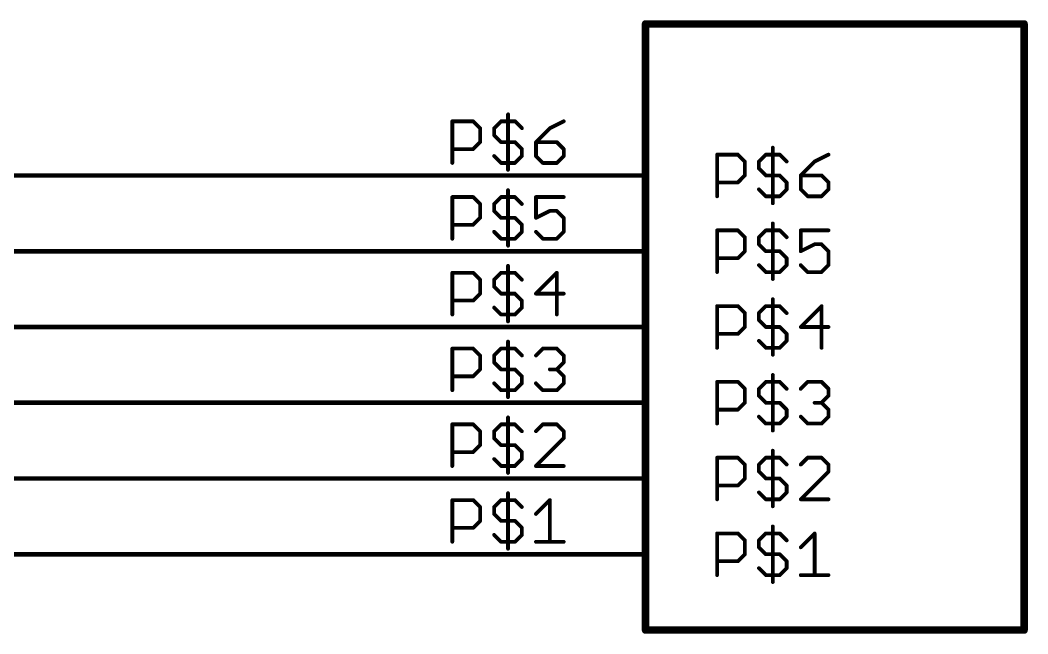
# Model space of a CAD drawing. Extents: x -31 to 132, y -11 to 79.
# Drawn here: x 98.4 to 132.21, y 12.57 to 33.15 of the extents above; entities that cross this region are included whole.
import ezdxf

# ---------------------------------------------------------------- set-up
doc = ezdxf.new("R2010")
doc.units = 0
for name, color, linetype in [('91', 82, 'CONTINUOUS'), ('94', 22, 'CONTINUOUS'), ('95', 253, 'CONTINUOUS')]:
    doc.layers.add(name, color=color, linetype=linetype)

msp = doc.modelspace()

# ---------------------------------------------------------------- linework, layer by layer
at = {"layer": '91', "const_width": 0.1524}
for points in [[(91.44, 27.94), (114.3, 27.94)], [(114.3, 25.4), (91.44, 25.4)], [(114.3, 22.86), (91.44, 22.86)], [(114.3, 20.32), (86.36, 20.32)], [(91.44, 17.78), (114.3, 17.78)], [(91.44, 15.24), (114.3, 15.24)]]:
    msp.add_lwpolyline(points, dxfattribs=at)
at = {"layer": '91', "const_width": 0.0762}
for points in [[(114.3, 27.9019, 1), (114.3, 27.9781)], [(114.3, 25.3619, 1), (114.3, 25.4381)], [(114.3, 22.8219, 1), (114.3, 22.8981)], [(114.3, 20.2819, 1), (114.3, 20.3581)], [(114.3, 17.7419, 1), (114.3, 17.8181)], [(114.3, 15.2019, 1), (114.3, 15.2781)]]:
    msp.add_lwpolyline(points, format="xyb", dxfattribs=at)
at = {"layer": '94'}
for points, const_width in [([(119.38, 12.7), (119.38, 33.02)], 0.254), ([(119.38, 33.02), (132.08, 33.02)], 0.254), ([(132.08, 33.02), (132.08, 12.7)], 0.254), ([(114.3, 27.94), (119.38, 27.94)], 0.1524), ([(114.3, 25.4), (119.38, 25.4)], 0.1524), ([(114.3, 22.86), (119.38, 22.86)], 0.1524), ([(114.3, 20.32), (119.38, 20.32)], 0.1524), ([(114.3, 17.78), (119.38, 17.78)], 0.1524), ([(114.3, 15.24), (119.38, 15.24)], 0.1524), ([(132.08, 12.7), (119.38, 12.7)], 0.254)]:
    msp.add_lwpolyline(points, dxfattribs=dict(at, const_width=const_width))
for points, const_width in [([(119.4435, 33.02, 1), (119.3165, 33.02)], 0.127), ([(119.38, 33.0835, 1), (119.38, 32.9565)], 0.127), ([(132.1435, 33.02, 1), (132.0165, 33.02)], 0.127), ([(132.08, 32.9565, 1), (132.08, 33.0835)], 0.127), ([(114.3, 27.9781, 1), (114.3, 27.9019)], 0.0762), ([(119.38, 27.9019, 1), (119.38, 27.9781)], 0.0762), ([(114.3, 25.4381, 1), (114.3, 25.3619)], 0.0762), ([(119.38, 25.3619, 1), (119.38, 25.4381)], 0.0762), ([(114.3, 22.8981, 1), (114.3, 22.8219)], 0.0762), ([(119.38, 22.8219, 1), (119.38, 22.8981)], 0.0762), ([(114.3, 20.3581, 1), (114.3, 20.2819)], 0.0762), ([(119.38, 20.2819, 1), (119.38, 20.3581)], 0.0762), ([(114.3, 17.8181, 1), (114.3, 17.7419)], 0.0762), ([(119.38, 17.7419, 1), (119.38, 17.8181)], 0.0762), ([(114.3, 15.2781, 1), (114.3, 15.2019)], 0.0762), ([(119.38, 15.2019, 1), (119.38, 15.2781)], 0.0762), ([(119.38, 12.7635, 1), (119.38, 12.6365)], 0.127), ([(119.3165, 12.7, 1), (119.4435, 12.7)], 0.127), ([(132.0165, 12.7, 1), (132.1435, 12.7)], 0.127), ([(132.08, 12.6365, 1), (132.08, 12.7635)], 0.127)]:
    msp.add_lwpolyline(points, format="xyb", dxfattribs=dict(at, const_width=const_width))
at = {"layer": '95', "const_width": 0.0635}
for points in [[(112.9286, 29.7573, 1), (112.8651, 29.7573)], [(112.8969, 29.789, 1), (112.8969, 29.7255)], [(113.6184, 29.7797, 1), (113.5735, 29.7348)], [(113.596, 29.7255, 1), (113.596, 29.789)], [(114.5332, 29.789, 1), (114.5332, 29.7255)], [(114.5556, 29.7348, 1), (114.5107, 29.7797)], [(114.798, 29.9903, 1), (114.7345, 29.9903)], [(115.0217, 29.7797, 1), (114.9768, 29.7348)], [(114.9992, 29.7255, 1), (114.9992, 29.789)], [(116.6497, 29.7289, 1), (116.6213, 29.7857)], [(113.8607, 29.5243, 1), (113.7972, 29.5243)], [(113.8065, 29.5018, 1), (113.8514, 29.5467)], [(114.3319, 29.5243, 1), (114.2684, 29.5243)], [(114.2777, 29.5467, 1), (114.3226, 29.5018)], [(115.2098, 29.5018, 1), (115.2547, 29.5467)], [(116.1553, 29.5527, 1), (116.1837, 29.4959)], [(116.1919, 29.5018, 1), (116.147, 29.5467)], [(113.7972, 29.0582, 1), (113.8607, 29.0582)], [(113.8514, 29.0357, 1), (113.8065, 29.0806)], [(114.2684, 29.2912, 1), (114.3319, 29.2912)], [(114.3226, 29.3137, 1), (114.2777, 29.2688)], [(114.5332, 29.0899, 1), (114.5332, 29.0264)], [(114.5107, 29.0357, 1), (114.5556, 29.0806)], [(115.0217, 29.0806, 1), (114.9768, 29.0357)], [(114.9992, 29.0264, 1), (114.9992, 29.0899)], [(115.7352, 29.0582, 1), (115.6717, 29.0582)], [(115.7034, 29.0899, 1), (115.7034, 29.0264)], [(115.681, 29.0806, 1), (115.7259, 29.0357)], [(116.425, 29.0806, 1), (116.3801, 29.0357)], [(116.4025, 29.0264, 1), (116.4025, 29.0899)], [(112.8969, 28.8569, 1), (112.8969, 28.7934)], [(113.5735, 28.8476, 1), (113.6184, 28.8027)], [(113.596, 28.7934, 1), (113.596, 28.8569)], [(115.264, 28.8252, 1), (115.2005, 28.8252)], [(115.2098, 28.8027, 1), (115.2547, 28.8476)], [(116.6673, 28.8252, 1), (116.6038, 28.8252)], [(116.6131, 28.8027, 1), (116.658, 28.8476)], [(123.6814, 28.8727, 1), (123.6179, 28.8727)], [(114.3226, 28.6146, 1), (114.2777, 28.5697)], [(114.5332, 28.3909, 1), (114.5332, 28.3274)], [(114.5107, 28.3366, 1), (114.5556, 28.3816)], [(114.9768, 28.3816, 1), (115.0217, 28.3366)], [(114.9992, 28.3274, 1), (114.9992, 28.3909)], [(115.2005, 28.5921, 1), (115.264, 28.5921)], [(115.2547, 28.5697, 1), (115.2098, 28.6146)], [(115.6717, 28.5921, 1), (115.7352, 28.5921)], [(115.7259, 28.6146, 1), (115.681, 28.5697)], [(115.9365, 28.3909, 1), (115.9365, 28.3274)], [(115.914, 28.3366, 1), (115.9589, 28.3816)], [(116.3801, 28.3816, 1), (116.425, 28.3366)], [(116.4025, 28.3274, 1), (116.4025, 28.3909)], [(116.6038, 28.5921, 1), (116.6673, 28.5921)], [(116.658, 28.5697, 1), (116.6131, 28.6146)], [(121.8121, 28.6397, 1), (121.7486, 28.6397)], [(121.7803, 28.6714, 1), (121.7803, 28.6079)], [(122.5018, 28.6621, 1), (122.4569, 28.6172)], [(122.4794, 28.6079, 1), (122.4794, 28.6714)], [(122.7442, 28.4067, 1), (122.6807, 28.4067)], [(122.69, 28.3842, 1), (122.7349, 28.4291)], [(123.2153, 28.4067, 1), (123.1518, 28.4067)], [(123.1611, 28.4291, 1), (123.206, 28.3842)], [(123.4166, 28.6714, 1), (123.4166, 28.6079)], [(123.4391, 28.6172, 1), (123.3942, 28.6621)], [(123.9051, 28.6621, 1), (123.8602, 28.6172)], [(123.8827, 28.6079, 1), (123.8827, 28.6714)], [(124.0933, 28.3842, 1), (124.1382, 28.4291)], [(125.0387, 28.4351, 1), (125.0671, 28.3783)], [(125.0754, 28.3842, 1), (125.0305, 28.4291)], [(125.5332, 28.6113, 1), (125.5048, 28.6681)], [(112.8651, 28.3591, 1), (112.9286, 28.3591)], [(114.7345, 28.1261, 1), (114.798, 28.1261)], [(123.1518, 28.1736, 1), (123.2153, 28.1736)], [(123.206, 28.1961, 1), (123.1611, 28.1512)], [(121.7803, 27.7393, 1), (121.7803, 27.6758)], [(122.4569, 27.73, 1), (122.5018, 27.6851)], [(122.4794, 27.6758, 1), (122.4794, 27.7393)], [(122.6807, 27.9406, 1), (122.7442, 27.9406)], [(122.7349, 27.9181, 1), (122.69, 27.963)], [(123.4166, 27.9723, 1), (123.4166, 27.9088)], [(123.3942, 27.9181, 1), (123.4391, 27.963)], [(123.9051, 27.963, 1), (123.8602, 27.9181)], [(123.8827, 27.9088, 1), (123.8827, 27.9723)], [(124.1475, 27.7076, 1), (124.084, 27.7076)], [(124.0933, 27.6851, 1), (124.1382, 27.73)], [(124.6186, 27.9406, 1), (124.5551, 27.9406)], [(124.5869, 27.9723, 1), (124.5869, 27.9088)], [(124.5644, 27.963, 1), (124.6093, 27.9181)], [(125.3084, 27.963, 1), (125.2635, 27.9181)], [(125.286, 27.9088, 1), (125.286, 27.9723)], [(125.5507, 27.7076, 1), (125.4872, 27.7076)], [(125.4965, 27.6851, 1), (125.5414, 27.73)], [(114.798, 27.4503, 1), (114.7345, 27.4503)], [(123.206, 27.497, 1), (123.1611, 27.4521)], [(124.084, 27.4745, 1), (124.1475, 27.4745)], [(124.1382, 27.4521, 1), (124.0933, 27.497)], [(124.5551, 27.4745, 1), (124.6186, 27.4745)], [(124.6093, 27.497, 1), (124.5644, 27.4521)], [(125.4872, 27.4745, 1), (125.5507, 27.4745)], [(125.5414, 27.4521, 1), (125.4965, 27.497)], [(112.9286, 27.2173, 1), (112.8651, 27.2173)], [(112.8969, 27.249, 1), (112.8969, 27.1855)], [(113.6184, 27.2397, 1), (113.5735, 27.1948)], [(113.596, 27.1855, 1), (113.596, 27.249)], [(113.8607, 26.9843, 1), (113.7972, 26.9843)], [(114.3319, 26.9843, 1), (114.2684, 26.9843)], [(114.5332, 27.249, 1), (114.5332, 27.1855)], [(114.5556, 27.1948, 1), (114.5107, 27.2397)], [(115.0217, 27.2397, 1), (114.9768, 27.1948)], [(114.9992, 27.1855, 1), (114.9992, 27.249)], [(115.7352, 27.2173, 1), (115.6717, 27.2173)], [(115.7034, 27.249, 1), (115.7034, 27.1855)], [(116.6355, 27.1855, 1), (116.6355, 27.249)], [(121.7486, 27.2415, 1), (121.8121, 27.2415)], [(123.4166, 27.2733, 1), (123.4166, 27.2098)], [(123.3942, 27.219, 1), (123.4391, 27.264)], [(123.8602, 27.264, 1), (123.9051, 27.219)], [(123.8827, 27.2098, 1), (123.8827, 27.2733)], [(124.8199, 27.2733, 1), (124.8199, 27.2098)], [(124.7974, 27.219, 1), (124.8423, 27.264)], [(125.2635, 27.264, 1), (125.3084, 27.219)], [(125.286, 27.2098, 1), (125.286, 27.2733)], [(113.8065, 26.9618, 1), (113.8514, 27.0067)], [(114.2684, 26.7512, 1), (114.3319, 26.7512)], [(114.2777, 27.0067, 1), (114.3226, 26.9618)], [(114.3226, 26.7737, 1), (114.2777, 26.7288)], [(115.2098, 26.9618, 1), (115.2547, 27.0067)], [(116.1695, 26.783, 1), (116.1695, 26.7195)], [(116.1837, 26.7228, 1), (116.1553, 26.7796)], [(116.425, 26.7737, 1), (116.3801, 26.7288)], [(116.4025, 26.7195, 1), (116.4025, 26.783)], [(123.6179, 27.0085, 1), (123.6814, 27.0085)], [(113.7972, 26.5182, 1), (113.8607, 26.5182)], [(113.8514, 26.4957, 1), (113.8065, 26.5406)], [(114.5332, 26.5499, 1), (114.5332, 26.4864)], [(114.5107, 26.4957, 1), (114.5556, 26.5406)], [(115.0217, 26.5406, 1), (114.9768, 26.4957)], [(114.9992, 26.4864, 1), (114.9992, 26.5499)], [(115.6892, 26.5466, 1), (115.7176, 26.4898)], [(115.6717, 26.5182, 1), (115.7352, 26.5182)], [(116.6673, 26.5182, 1), (116.6038, 26.5182)], [(116.6131, 26.4957, 1), (116.658, 26.5406)], [(123.6814, 26.3327, 1), (123.6179, 26.3327)], [(112.8969, 26.3169, 1), (112.8969, 26.2534)], [(113.5735, 26.3076, 1), (113.6184, 26.2627)], [(113.596, 26.2534, 1), (113.596, 26.3169)], [(114.3226, 26.0746, 1), (114.2777, 26.0297)], [(115.264, 26.2852, 1), (115.2005, 26.2852)], [(115.2005, 26.0521, 1), (115.264, 26.0521)], [(115.2098, 26.2627, 1), (115.2547, 26.3076)], [(115.2547, 26.0297, 1), (115.2098, 26.0746)], [(115.7259, 26.0746, 1), (115.681, 26.0297)], [(116.6038, 26.0521, 1), (116.6673, 26.0521)], [(116.658, 26.0297, 1), (116.6131, 26.0746)], [(121.8121, 26.0997, 1), (121.7486, 26.0997)], [(121.7803, 26.1314, 1), (121.7803, 26.0679)], [(122.5018, 26.1221, 1), (122.4569, 26.0772)], [(122.4794, 26.0679, 1), (122.4794, 26.1314)], [(123.4166, 26.1314, 1), (123.4166, 26.0679)], [(123.4391, 26.0772, 1), (123.3942, 26.1221)], [(123.9051, 26.1221, 1), (123.8602, 26.0772)], [(123.8827, 26.0679, 1), (123.8827, 26.1314)], [(124.6186, 26.0997, 1), (124.5551, 26.0997)], [(124.5869, 26.1314, 1), (124.5869, 26.0679)], [(125.519, 26.0679, 1), (125.519, 26.1314)], [(112.8651, 25.8191, 1), (112.9286, 25.8191)], [(114.5332, 25.8509, 1), (114.5332, 25.7874)], [(114.5107, 25.7966, 1), (114.5556, 25.8416)], [(114.9768, 25.8416, 1), (115.0217, 25.7966)], [(114.9992, 25.7874, 1), (114.9992, 25.8509)], [(115.9365, 25.8509, 1), (115.9365, 25.7874)], [(115.914, 25.7966, 1), (115.9589, 25.8416)], [(116.3801, 25.8416, 1), (116.425, 25.7966)], [(116.4025, 25.7874, 1), (116.4025, 25.8509)], [(122.7442, 25.8667, 1), (122.6807, 25.8667)], [(122.69, 25.8442, 1), (122.7349, 25.8891)], [(123.2153, 25.8667, 1), (123.1518, 25.8667)], [(123.1611, 25.8891, 1), (123.206, 25.8442)], [(123.206, 25.6561, 1), (123.1611, 25.6112)], [(124.0933, 25.8442, 1), (124.1382, 25.8891)], [(125.0529, 25.6654, 1), (125.0529, 25.6019)], [(125.0671, 25.6052, 1), (125.0387, 25.662)], [(125.3084, 25.6561, 1), (125.2635, 25.6112)], [(125.286, 25.6019, 1), (125.286, 25.6654)], [(114.7345, 25.5861, 1), (114.798, 25.5861)], [(122.6807, 25.4006, 1), (122.7442, 25.4006)], [(122.7349, 25.3781, 1), (122.69, 25.423)], [(123.1518, 25.6336, 1), (123.2153, 25.6336)], [(123.4166, 25.4323, 1), (123.4166, 25.3688)], [(123.3942, 25.3781, 1), (123.4391, 25.423)], [(123.9051, 25.423, 1), (123.8602, 25.3781)], [(123.8827, 25.3688, 1), (123.8827, 25.4323)], [(124.5551, 25.4006, 1), (124.6186, 25.4006)], [(124.5727, 25.429, 1), (124.6011, 25.3722)], [(125.5507, 25.4006, 1), (125.4872, 25.4006)], [(125.4965, 25.3781, 1), (125.5414, 25.423)], [(121.7803, 25.1993, 1), (121.7803, 25.1358)], [(122.4569, 25.19, 1), (122.5018, 25.1451)], [(122.4794, 25.1358, 1), (122.4794, 25.1993)], [(124.1475, 25.1676, 1), (124.084, 25.1676)], [(124.0933, 25.1451, 1), (124.1382, 25.19)], [(112.9286, 24.6773, 1), (112.8651, 24.6773)], [(112.8969, 24.709, 1), (112.8969, 24.6455)], [(113.6184, 24.6997, 1), (113.5735, 24.6548)], [(113.596, 24.6455, 1), (113.596, 24.709)], [(114.5332, 24.709, 1), (114.5332, 24.6455)], [(114.5556, 24.6548, 1), (114.5107, 24.6997)], [(114.798, 24.9103, 1), (114.7345, 24.9103)], [(115.0217, 24.6997, 1), (114.9768, 24.6548)], [(114.9992, 24.6455, 1), (114.9992, 24.709)], [(116.4343, 24.6773, 1), (116.3708, 24.6773)], [(116.425, 24.6548, 1), (116.3801, 24.6997)], [(121.7486, 24.7015, 1), (121.8121, 24.7015)], [(123.206, 24.957, 1), (123.1611, 24.9121)], [(123.4166, 24.7333, 1), (123.4166, 24.6698)], [(123.3942, 24.679, 1), (123.4391, 24.724)], [(123.8602, 24.724, 1), (123.9051, 24.679)], [(123.8827, 24.6698, 1), (123.8827, 24.7333)], [(124.084, 24.9345, 1), (124.1475, 24.9345)], [(124.1382, 24.9121, 1), (124.0933, 24.957)], [(124.6093, 24.957, 1), (124.5644, 24.9121)], [(124.8199, 24.7333, 1), (124.8199, 24.6698)], [(124.7974, 24.679, 1), (124.8423, 24.724)], [(125.2635, 24.724, 1), (125.3084, 24.679)], [(125.286, 24.6698, 1), (125.286, 24.7333)], [(125.4872, 24.9345, 1), (125.5507, 24.9345)], [(125.5414, 24.9121, 1), (125.4965, 24.957)], [(113.8607, 24.4443, 1), (113.7972, 24.4443)], [(113.8065, 24.4218, 1), (113.8514, 24.4667)], [(114.3319, 24.4443, 1), (114.2684, 24.4443)], [(114.2777, 24.4667, 1), (114.3226, 24.4218)], [(115.2098, 24.4218, 1), (115.2547, 24.4667)], [(123.6179, 24.4685, 1), (123.6814, 24.4685)], [(113.7972, 23.9782, 1), (113.8607, 23.9782)], [(113.8514, 23.9557, 1), (113.8065, 24.0006)], [(114.2684, 24.2112, 1), (114.3319, 24.2112)], [(114.3226, 24.2337, 1), (114.2777, 24.1888)], [(114.5332, 24.0099, 1), (114.5332, 23.9464)], [(114.5107, 23.9557, 1), (114.5556, 24.0006)], [(115.0217, 24.0006, 1), (114.9768, 23.9557)], [(114.9992, 23.9464, 1), (114.9992, 24.0099)], [(115.7034, 24.0099, 1), (115.7034, 23.9464)], [(115.681, 24.0006, 1), (115.7259, 23.9557)], [(116.6355, 23.9464, 1), (116.6355, 24.0099)], [(112.8969, 23.7769, 1), (112.8969, 23.7134)], [(113.5735, 23.7676, 1), (113.6184, 23.7227)], [(113.596, 23.7134, 1), (113.596, 23.7769)], [(115.264, 23.7452, 1), (115.2005, 23.7452)], [(115.2098, 23.7227, 1), (115.2547, 23.7676)], [(123.6814, 23.7927, 1), (123.6179, 23.7927)], [(114.3226, 23.5346, 1), (114.2777, 23.4897)], [(114.5332, 23.3108, 1), (114.5332, 23.2474)], [(114.5107, 23.2566, 1), (114.5556, 23.3016)], [(114.9768, 23.3016, 1), (115.0217, 23.2566)], [(114.9992, 23.2474, 1), (114.9992, 23.3108)], [(115.2005, 23.5121, 1), (115.264, 23.5121)], [(115.2547, 23.4897, 1), (115.2098, 23.5346)], [(121.8121, 23.5597, 1), (121.7486, 23.5597)], [(121.7803, 23.5914, 1), (121.7803, 23.5279)], [(122.5018, 23.5821, 1), (122.4569, 23.5372)], [(122.4794, 23.5279, 1), (122.4794, 23.5914)], [(122.7442, 23.3267, 1), (122.6807, 23.3267)], [(122.69, 23.3042, 1), (122.7349, 23.3491)], [(123.2153, 23.3267, 1), (123.1518, 23.3267)], [(123.1611, 23.3491, 1), (123.206, 23.3042)], [(123.4166, 23.5914, 1), (123.4166, 23.5279)], [(123.4391, 23.5372, 1), (123.3942, 23.5821)], [(123.9051, 23.5821, 1), (123.8602, 23.5372)], [(123.8827, 23.5279, 1), (123.8827, 23.5914)], [(124.0933, 23.3042, 1), (124.1382, 23.3491)], [(125.3177, 23.5597, 1), (125.2542, 23.5597)], [(125.3084, 23.5372, 1), (125.2635, 23.5821)], [(112.8651, 23.2791, 1), (112.9286, 23.2791)], [(114.7345, 23.0461, 1), (114.798, 23.0461)], [(116.3708, 23.2791, 1), (116.4343, 23.2791)], [(123.1518, 23.0936, 1), (123.2153, 23.0936)], [(123.206, 23.1161, 1), (123.1611, 23.0712)], [(121.7803, 22.6593, 1), (121.7803, 22.5958)], [(122.4569, 22.65, 1), (122.5018, 22.6051)], [(122.4794, 22.5958, 1), (122.4794, 22.6593)], [(122.6807, 22.8606, 1), (122.7442, 22.8606)], [(122.7349, 22.8381, 1), (122.69, 22.883)], [(123.4166, 22.8923, 1), (123.4166, 22.8288)], [(123.3942, 22.8381, 1), (123.4391, 22.883)], [(123.9051, 22.883, 1), (123.8602, 22.8381)], [(123.8827, 22.8288, 1), (123.8827, 22.8923)], [(124.1475, 22.6276, 1), (124.084, 22.6276)], [(124.0933, 22.6051, 1), (124.1382, 22.65)], [(124.5869, 22.8923, 1), (124.5869, 22.8288)], [(124.5644, 22.883, 1), (124.6093, 22.8381)], [(125.519, 22.8288, 1), (125.519, 22.8923)], [(114.798, 22.3703, 1), (114.7345, 22.3703)], [(123.206, 22.417, 1), (123.1611, 22.3721)], [(124.084, 22.3945, 1), (124.1475, 22.3945)], [(124.1382, 22.3721, 1), (124.0933, 22.417)], [(112.9286, 22.1373, 1), (112.8651, 22.1373)], [(112.8969, 22.169, 1), (112.8969, 22.1055)], [(113.6184, 22.1597, 1), (113.5735, 22.1148)], [(113.596, 22.1055, 1), (113.596, 22.169)], [(114.5332, 22.169, 1), (114.5332, 22.1055)], [(114.5556, 22.1148, 1), (114.5107, 22.1597)], [(115.0217, 22.1597, 1), (114.9768, 22.1148)], [(114.9992, 22.1055, 1), (114.9992, 22.169)], [(115.9365, 22.169, 1), (115.9365, 22.1055)], [(115.9589, 22.1148, 1), (115.914, 22.1597)], [(116.425, 22.1597, 1), (116.3801, 22.1148)], [(116.4025, 22.1055, 1), (116.4025, 22.169)], [(121.7486, 22.1615, 1), (121.8121, 22.1615)], [(123.4166, 22.1932, 1), (123.4166, 22.1298)], [(123.3942, 22.139, 1), (123.4391, 22.184)], [(123.8602, 22.184, 1), (123.9051, 22.139)], [(123.8827, 22.1298, 1), (123.8827, 22.1932)], [(125.2542, 22.1615, 1), (125.3177, 22.1615)], [(113.8607, 21.9043, 1), (113.7972, 21.9043)], [(113.8065, 21.8818, 1), (113.8514, 21.9267)], [(114.3319, 21.9043, 1), (114.2684, 21.9043)], [(114.2684, 21.6712, 1), (114.3319, 21.6712)], [(114.2777, 21.9267, 1), (114.3226, 21.8818)], [(114.3226, 21.6937, 1), (114.2777, 21.6488)], [(115.2098, 21.8818, 1), (115.2547, 21.9267)], [(115.681, 21.9267, 1), (115.7259, 21.8818)], [(116.6673, 21.9043, 1), (116.6038, 21.9043)], [(116.6038, 21.6712, 1), (116.6673, 21.6712)], [(116.6131, 21.8818, 1), (116.658, 21.9267)], [(116.658, 21.6488, 1), (116.6131, 21.6937)], [(123.6179, 21.9285, 1), (123.6814, 21.9285)], [(113.7972, 21.4382, 1), (113.8607, 21.4382)], [(113.8514, 21.4157, 1), (113.8065, 21.4606)], [(114.5332, 21.4699, 1), (114.5332, 21.4064)], [(114.5107, 21.4157, 1), (114.5556, 21.4606)], [(115.0217, 21.4606, 1), (114.9768, 21.4157)], [(114.9992, 21.4064, 1), (114.9992, 21.4699)], [(116.1695, 21.4699, 1), (116.1695, 21.4064)], [(116.425, 21.4606, 1), (116.3801, 21.4157)], [(116.3801, 21.4606, 1), (116.425, 21.4157)], [(116.4025, 21.4064, 1), (116.4025, 21.4699)], [(123.6814, 21.2527, 1), (123.6179, 21.2527)], [(112.8969, 21.2369, 1), (112.8969, 21.1734)], [(113.5735, 21.2276, 1), (113.6184, 21.1827)], [(113.596, 21.1734, 1), (113.596, 21.2369)], [(114.3226, 20.9946, 1), (114.2777, 20.9497)], [(115.264, 21.2052, 1), (115.2005, 21.2052)], [(115.2005, 20.9721, 1), (115.264, 20.9721)], [(115.2098, 21.1827, 1), (115.2547, 21.2276)], [(115.2547, 20.9497, 1), (115.2098, 20.9946)], [(115.7259, 20.9946, 1), (115.681, 20.9497)], [(116.6673, 21.2052, 1), (116.6038, 21.2052)], [(116.6038, 20.9721, 1), (116.6673, 20.9721)], [(116.6131, 21.1827, 1), (116.658, 21.2276)], [(116.658, 20.9497, 1), (116.6131, 20.9946)], [(121.8121, 21.0197, 1), (121.7486, 21.0197)], [(121.7803, 21.0514, 1), (121.7803, 20.9879)], [(122.5018, 21.0421, 1), (122.4569, 20.9972)], [(122.4794, 20.9879, 1), (122.4794, 21.0514)], [(123.4166, 21.0514, 1), (123.4166, 20.9879)], [(123.4391, 20.9972, 1), (123.3942, 21.0421)], [(123.9051, 21.0421, 1), (123.8602, 20.9972)], [(123.8827, 20.9879, 1), (123.8827, 21.0514)], [(124.8199, 21.0514, 1), (124.8199, 20.9879)], [(124.8423, 20.9972, 1), (124.7974, 21.0421)], [(125.3084, 21.0421, 1), (125.2635, 20.9972)], [(125.286, 20.9879, 1), (125.286, 21.0514)], [(112.8651, 20.7391, 1), (112.9286, 20.7391)], [(114.5332, 20.7708, 1), (114.5332, 20.7074)], [(114.5107, 20.7166, 1), (114.5556, 20.7616)], [(114.9768, 20.7616, 1), (115.0217, 20.7166)], [(114.9992, 20.7074, 1), (114.9992, 20.7708)], [(115.9365, 20.7708, 1), (115.9365, 20.7074)], [(115.914, 20.7166, 1), (115.9589, 20.7616)], [(116.3801, 20.7616, 1), (116.425, 20.7166)], [(116.4025, 20.7074, 1), (116.4025, 20.7708)], [(122.7442, 20.7867, 1), (122.6807, 20.7867)], [(122.69, 20.7642, 1), (122.7349, 20.8091)], [(123.2153, 20.7867, 1), (123.1518, 20.7867)], [(123.1611, 20.8091, 1), (123.206, 20.7642)], [(124.0933, 20.7642, 1), (124.1382, 20.8091)], [(124.5644, 20.8091, 1), (124.6093, 20.7642)], [(125.5507, 20.7867, 1), (125.4872, 20.7867)], [(125.4965, 20.7642, 1), (125.5414, 20.8091)], [(114.7345, 20.5061, 1), (114.798, 20.5061)], [(122.6807, 20.3206, 1), (122.7442, 20.3206)], [(122.7349, 20.2981, 1), (122.69, 20.343)], [(123.1518, 20.5536, 1), (123.2153, 20.5536)], [(123.206, 20.5761, 1), (123.1611, 20.5312)], [(123.4166, 20.3523, 1), (123.4166, 20.2888)], [(123.3942, 20.2981, 1), (123.4391, 20.343)], [(123.9051, 20.343, 1), (123.8602, 20.2981)], [(123.8827, 20.2888, 1), (123.8827, 20.3523)], [(125.0529, 20.3523, 1), (125.0529, 20.2888)], [(125.3084, 20.343, 1), (125.2635, 20.2981)], [(125.2635, 20.343, 1), (125.3084, 20.2981)], [(125.286, 20.2888, 1), (125.286, 20.3523)], [(125.4872, 20.5536, 1), (125.5507, 20.5536)], [(125.5414, 20.5312, 1), (125.4965, 20.5761)], [(121.7803, 20.1193, 1), (121.7803, 20.0558)], [(122.4569, 20.11, 1), (122.5018, 20.0651)], [(122.4794, 20.0558, 1), (122.4794, 20.1193)], [(124.1475, 20.0876, 1), (124.084, 20.0876)], [(124.0933, 20.0651, 1), (124.1382, 20.11)], [(125.5507, 20.0876, 1), (125.4872, 20.0876)], [(125.4965, 20.0651, 1), (125.5414, 20.11)], [(112.9286, 19.5973, 1), (112.8651, 19.5973)], [(112.8969, 19.629, 1), (112.8969, 19.5655)], [(113.6184, 19.6197, 1), (113.5735, 19.5748)], [(113.596, 19.5655, 1), (113.596, 19.629)], [(114.5332, 19.629, 1), (114.5332, 19.5655)], [(114.5556, 19.5748, 1), (114.5107, 19.6197)], [(114.798, 19.8303, 1), (114.7345, 19.8303)], [(115.0217, 19.6197, 1), (114.9768, 19.5748)], [(114.9992, 19.5655, 1), (114.9992, 19.629)], [(115.9365, 19.629, 1), (115.9365, 19.5655)], [(115.9589, 19.5748, 1), (115.914, 19.6197)], [(116.425, 19.6197, 1), (116.3801, 19.5748)], [(116.4025, 19.5655, 1), (116.4025, 19.629)], [(121.7486, 19.6215, 1), (121.8121, 19.6215)], [(123.206, 19.877, 1), (123.1611, 19.8321)], [(123.4166, 19.6532, 1), (123.4166, 19.5898)], [(123.3942, 19.599, 1), (123.4391, 19.644)], [(123.8602, 19.644, 1), (123.9051, 19.599)], [(123.8827, 19.5898, 1), (123.8827, 19.6532)], [(124.084, 19.8545, 1), (124.1475, 19.8545)], [(124.1382, 19.8321, 1), (124.0933, 19.877)], [(124.6093, 19.877, 1), (124.5644, 19.8321)], [(124.8199, 19.6532, 1), (124.8199, 19.5898)], [(124.7974, 19.599, 1), (124.8423, 19.644)], [(125.2635, 19.644, 1), (125.3084, 19.599)], [(125.286, 19.5898, 1), (125.286, 19.6532)], [(125.4872, 19.8545, 1), (125.5507, 19.8545)], [(125.5414, 19.8321, 1), (125.4965, 19.877)], [(113.8607, 19.3643, 1), (113.7972, 19.3643)], [(113.8065, 19.3418, 1), (113.8514, 19.3867)], [(114.3319, 19.3643, 1), (114.2684, 19.3643)], [(114.2777, 19.3867, 1), (114.3226, 19.3418)], [(115.2098, 19.3418, 1), (115.2547, 19.3867)], [(115.681, 19.3867, 1), (115.7259, 19.3418)], [(116.6673, 19.3643, 1), (116.6038, 19.3643)], [(116.6131, 19.3418, 1), (116.658, 19.3867)], [(123.6179, 19.3885, 1), (123.6814, 19.3885)], [(113.8514, 18.8757, 1), (113.8065, 18.9206)], [(114.2684, 19.1312, 1), (114.3319, 19.1312)], [(114.3226, 19.1537, 1), (114.2777, 19.1088)], [(114.5332, 18.9299, 1), (114.5332, 18.8664)], [(114.5107, 18.8757, 1), (114.5556, 18.9206)], [(115.0217, 18.9206, 1), (114.9768, 18.8757)], [(114.9992, 18.8664, 1), (114.9992, 18.9299)], [(116.6038, 19.1312, 1), (116.6673, 19.1312)], [(116.658, 19.1088, 1), (116.6131, 19.1537)], [(112.8969, 18.6969, 1), (112.8969, 18.6334)], [(113.5735, 18.6876, 1), (113.6184, 18.6427)], [(113.596, 18.6334, 1), (113.596, 18.6969)], [(113.7972, 18.8982, 1), (113.8607, 18.8982)], [(115.264, 18.6652, 1), (115.2005, 18.6652)], [(115.2098, 18.6427, 1), (115.2547, 18.6876)], [(123.6814, 18.7127, 1), (123.6179, 18.7127)], [(114.3226, 18.4546, 1), (114.2777, 18.4097)], [(114.5332, 18.2309, 1), (114.5332, 18.1674)], [(114.9992, 18.1674, 1), (114.9992, 18.2309)], [(115.2005, 18.4321, 1), (115.264, 18.4321)], [(115.2547, 18.4097, 1), (115.2098, 18.4546)], [(115.7034, 18.2309, 1), (115.7034, 18.1674)], [(116.6355, 18.1674, 1), (116.6355, 18.2309)], [(121.8121, 18.4797, 1), (121.7486, 18.4797)], [(121.7803, 18.5114, 1), (121.7803, 18.4479)], [(122.5018, 18.5021, 1), (122.4569, 18.4572)], [(122.4794, 18.4479, 1), (122.4794, 18.5114)], [(122.7442, 18.2467, 1), (122.6807, 18.2467)], [(122.69, 18.2242, 1), (122.7349, 18.2691)], [(123.2153, 18.2467, 1), (123.1518, 18.2467)], [(123.1611, 18.2691, 1), (123.206, 18.2242)], [(123.4166, 18.5114, 1), (123.4166, 18.4479)], [(123.4391, 18.4572, 1), (123.3942, 18.5021)], [(123.9051, 18.5021, 1), (123.8602, 18.4572)], [(123.8827, 18.4479, 1), (123.8827, 18.5114)], [(124.0933, 18.2242, 1), (124.1382, 18.2691)], [(124.5644, 18.2691, 1), (124.6093, 18.2242)], [(124.8199, 18.5114, 1), (124.8199, 18.4479)], [(124.8423, 18.4572, 1), (124.7974, 18.5021)], [(125.3084, 18.5021, 1), (125.2635, 18.4572)], [(125.286, 18.4479, 1), (125.286, 18.5114)], [(125.5507, 18.2467, 1), (125.4872, 18.2467)], [(125.4965, 18.2242, 1), (125.5414, 18.2691)], [(112.8651, 18.1991, 1), (112.9286, 18.1991)], [(114.5107, 18.1766, 1), (114.5556, 18.2216)], [(114.7345, 17.9661, 1), (114.798, 17.9661)], [(114.9768, 18.2216, 1), (115.0217, 18.1766)], [(115.681, 18.2216, 1), (115.7259, 18.1766)], [(123.1518, 18.0136, 1), (123.2153, 18.0136)], [(123.206, 18.0361, 1), (123.1611, 17.9912)], [(125.4872, 18.0136, 1), (125.5507, 18.0136)], [(125.5414, 17.9912, 1), (125.4965, 18.0361)], [(121.7803, 17.5793, 1), (121.7803, 17.5158)], [(122.4569, 17.57, 1), (122.5018, 17.5251)], [(122.4794, 17.5158, 1), (122.4794, 17.5793)], [(122.6807, 17.7806, 1), (122.7442, 17.7806)], [(122.7349, 17.7581, 1), (122.69, 17.803)], [(123.4166, 17.8123, 1), (123.4166, 17.7488)], [(123.3942, 17.7581, 1), (123.4391, 17.803)], [(123.9051, 17.803, 1), (123.8602, 17.7581)], [(123.8827, 17.7488, 1), (123.8827, 17.8123)], [(124.1475, 17.5476, 1), (124.084, 17.5476)], [(124.0933, 17.5251, 1), (124.1382, 17.57)], [(114.798, 17.2903, 1), (114.7345, 17.2903)], [(123.206, 17.337, 1), (123.1611, 17.2921)], [(124.084, 17.3145, 1), (124.1475, 17.3145)], [(124.1382, 17.2921, 1), (124.0933, 17.337)], [(112.9286, 17.0573, 1), (112.8651, 17.0573)], [(112.8969, 17.089, 1), (112.8969, 17.0255)], [(113.6184, 17.0797, 1), (113.5735, 17.0348)], [(113.596, 17.0255, 1), (113.596, 17.089)], [(114.5332, 17.089, 1), (114.5332, 17.0255)], [(114.5556, 17.0348, 1), (114.5107, 17.0797)], [(115.0217, 17.0797, 1), (114.9768, 17.0348)], [(114.9992, 17.0255, 1), (114.9992, 17.089)], [(116.2012, 17.0573, 1), (116.1377, 17.0573)], [(116.1919, 17.0348, 1), (116.147, 17.0797)], [(121.7486, 17.0815, 1), (121.8121, 17.0815)], [(123.4166, 17.1133, 1), (123.4166, 17.0498)], [(123.3942, 17.059, 1), (123.4391, 17.104)], [(123.8602, 17.104, 1), (123.9051, 17.059)], [(123.8827, 17.0498, 1), (123.8827, 17.1133)], [(124.5644, 17.104, 1), (124.6093, 17.059)], [(124.5869, 17.1133, 1), (124.5869, 17.0498)], [(125.519, 17.0498, 1), (125.519, 17.1133)], [(113.8607, 16.8243, 1), (113.7972, 16.8243)], [(113.8065, 16.8018, 1), (113.8514, 16.8467)], [(114.3319, 16.8243, 1), (114.2684, 16.8243)], [(114.2684, 16.5912, 1), (114.3319, 16.5912)], [(114.2777, 16.8467, 1), (114.3226, 16.8018)], [(114.3226, 16.6137, 1), (114.2777, 16.5688)], [(115.2098, 16.8018, 1), (115.2547, 16.8467)], [(115.681, 16.6137, 1), (115.7259, 16.5688)], [(123.6179, 16.8485, 1), (123.6814, 16.8485)], [(113.7972, 16.3582, 1), (113.8607, 16.3582)], [(113.8514, 16.3357, 1), (113.8065, 16.3806)], [(114.5332, 16.3899, 1), (114.5332, 16.3264)], [(114.5107, 16.3357, 1), (114.5556, 16.3806)], [(115.0217, 16.3806, 1), (114.9768, 16.3357)], [(114.9992, 16.3264, 1), (114.9992, 16.3899)], [(123.6814, 16.1727, 1), (123.6179, 16.1727)], [(112.8969, 16.1569, 1), (112.8969, 16.0934)], [(113.5735, 16.1476, 1), (113.6184, 16.1027)], [(113.596, 16.0934, 1), (113.596, 16.1569)], [(114.3226, 15.9146, 1), (114.2777, 15.8697)], [(115.264, 16.1252, 1), (115.2005, 16.1252)], [(115.2005, 15.8921, 1), (115.264, 15.8921)], [(115.2098, 16.1027, 1), (115.2547, 16.1476)], [(115.2547, 15.8697, 1), (115.2098, 15.9146)], [(121.8121, 15.9397, 1), (121.7486, 15.9397)], [(121.7803, 15.9714, 1), (121.7803, 15.9079)], [(122.5018, 15.9621, 1), (122.4569, 15.9172)], [(122.4794, 15.9079, 1), (122.4794, 15.9714)], [(123.4166, 15.9714, 1), (123.4166, 15.9079)], [(123.4391, 15.9172, 1), (123.3942, 15.9621)], [(123.9051, 15.9621, 1), (123.8602, 15.9172)], [(123.8827, 15.9079, 1), (123.8827, 15.9714)], [(125.0847, 15.9397, 1), (125.0212, 15.9397)], [(125.0754, 15.9172, 1), (125.0305, 15.9621)], [(112.8651, 15.6591, 1), (112.9286, 15.6591)], [(114.5332, 15.6909, 1), (114.5332, 15.6273)], [(114.5107, 15.6366, 1), (114.5556, 15.6816)], [(114.9768, 15.6816, 1), (115.0217, 15.6366)], [(114.9992, 15.6273, 1), (114.9992, 15.6909)], [(115.7034, 15.6909, 1), (115.7034, 15.6273)], [(116.1377, 15.6591, 1), (116.2012, 15.6591)], [(116.6355, 15.6273, 1), (116.6355, 15.6909)], [(122.7442, 15.7067, 1), (122.6807, 15.7067)], [(122.69, 15.6842, 1), (122.7349, 15.7291)], [(123.2153, 15.7067, 1), (123.1518, 15.7067)], [(123.1611, 15.7291, 1), (123.206, 15.6842)], [(124.0933, 15.6842, 1), (124.1382, 15.7291)], [(114.7345, 15.4261, 1), (114.798, 15.4261)], [(122.6807, 15.2406, 1), (122.7442, 15.2406)], [(122.7349, 15.2181, 1), (122.69, 15.263)], [(123.1518, 15.4736, 1), (123.2153, 15.4736)], [(123.206, 15.4961, 1), (123.1611, 15.4512)], [(123.4166, 15.2723, 1), (123.4166, 15.2088)], [(123.3942, 15.2181, 1), (123.4391, 15.263)], [(123.9051, 15.263, 1), (123.8602, 15.2181)], [(123.8827, 15.2088, 1), (123.8827, 15.2723)], [(124.5644, 15.4961, 1), (124.6093, 15.4512)], [(121.7803, 15.0393, 1), (121.7803, 14.9758)], [(122.4569, 15.03, 1), (122.5018, 14.9851)], [(122.4794, 14.9758, 1), (122.4794, 15.0393)], [(124.1475, 15.0076, 1), (124.084, 15.0076)], [(124.0933, 14.9851, 1), (124.1382, 15.03)], [(121.7486, 14.5415, 1), (121.8121, 14.5415)], [(123.206, 14.797, 1), (123.1611, 14.7521)], [(123.4166, 14.5733, 1), (123.4166, 14.5098)], [(123.3942, 14.519, 1), (123.4391, 14.564)], [(123.8602, 14.564, 1), (123.9051, 14.519)], [(123.8827, 14.5098, 1), (123.8827, 14.5733)], [(124.084, 14.7745, 1), (124.1475, 14.7745)], [(124.1382, 14.7521, 1), (124.0933, 14.797)], [(124.5869, 14.5733, 1), (124.5869, 14.5098)], [(125.0212, 14.5415, 1), (125.0847, 14.5415)], [(125.519, 14.5098, 1), (125.519, 14.5733)], [(123.6179, 14.3085, 1), (123.6814, 14.3085)]]:
    msp.add_lwpolyline(points, format="xyb", dxfattribs=at)
at = {"layer": '95', "const_width": 0.127}
for points in [[(112.8969, 28.3591), (112.8969, 29.7573)], [(112.8969, 29.7573), (113.596, 29.7573)], [(113.596, 29.7573), (113.829, 29.5243)], [(114.3001, 29.5243), (114.5332, 29.7573)], [(114.5332, 29.7573), (114.9992, 29.7573)], [(114.7662, 29.9903), (114.7662, 28.1261)], [(114.9992, 29.7573), (115.2323, 29.5243)], [(116.6355, 29.7573), (116.1695, 29.5243)], [(113.829, 29.5243), (113.829, 29.0582)], [(114.3001, 29.2912), (114.3001, 29.5243)], [(116.1695, 29.5243), (115.7034, 29.0582)], [(113.829, 29.0582), (113.596, 28.8252)], [(114.5332, 29.0582), (114.3001, 29.2912)], [(114.9992, 29.0582), (114.5332, 29.0582)], [(115.2323, 28.8252), (114.9992, 29.0582)], [(115.7034, 29.0582), (115.7034, 28.5921)], [(116.4025, 29.0582), (115.7034, 29.0582)], [(116.6355, 28.8252), (116.4025, 29.0582)], [(113.596, 28.8252), (112.8969, 28.8252)], [(115.2323, 28.5921), (115.2323, 28.8252)], [(116.6355, 28.5921), (116.6355, 28.8252)], [(123.6496, 28.8727), (123.6496, 27.0085)], [(114.3001, 28.5921), (114.5332, 28.3591)], [(114.5332, 28.3591), (114.9992, 28.3591)], [(114.9992, 28.3591), (115.2323, 28.5921)], [(115.7034, 28.5921), (115.9365, 28.3591)], [(115.9365, 28.3591), (116.4025, 28.3591)], [(116.4025, 28.3591), (116.6355, 28.5921)], [(121.7803, 27.2415), (121.7803, 28.6397)], [(121.7803, 28.6397), (122.4794, 28.6397)], [(122.4794, 28.6397), (122.7124, 28.4067)], [(122.7124, 28.4067), (122.7124, 27.9406)], [(123.1836, 28.4067), (123.4166, 28.6397)], [(123.1836, 28.1736), (123.1836, 28.4067)], [(123.4166, 28.6397), (123.8827, 28.6397)], [(123.8827, 28.6397), (124.1157, 28.4067)], [(125.0529, 28.4067), (124.5869, 27.9406)], [(125.519, 28.6397), (125.0529, 28.4067)], [(123.4166, 27.9406), (123.1836, 28.1736)], [(122.4794, 27.7076), (121.7803, 27.7076)], [(122.7124, 27.9406), (122.4794, 27.7076)], [(123.8827, 27.9406), (123.4166, 27.9406)], [(124.1157, 27.7076), (123.8827, 27.9406)], [(124.1157, 27.4745), (124.1157, 27.7076)], [(124.5869, 27.9406), (124.5869, 27.4745)], [(125.286, 27.9406), (124.5869, 27.9406)], [(125.519, 27.7076), (125.286, 27.9406)], [(125.519, 27.4745), (125.519, 27.7076)], [(114.7662, 27.4503), (114.7662, 25.5861)], [(123.1836, 27.4745), (123.4166, 27.2415)], [(123.8827, 27.2415), (124.1157, 27.4745)], [(124.5869, 27.4745), (124.8199, 27.2415)], [(125.286, 27.2415), (125.519, 27.4745)], [(112.8969, 25.8191), (112.8969, 27.2173)], [(112.8969, 27.2173), (113.596, 27.2173)], [(113.596, 27.2173), (113.829, 26.9843)], [(113.829, 26.9843), (113.829, 26.5182)], [(114.3001, 26.9843), (114.5332, 27.2173)], [(114.3001, 26.7512), (114.3001, 26.9843)], [(114.5332, 27.2173), (114.9992, 27.2173)], [(114.9992, 27.2173), (115.2323, 26.9843)], [(116.6355, 27.2173), (115.7034, 27.2173)], [(115.7034, 27.2173), (115.7034, 26.5182)], [(123.4166, 27.2415), (123.8827, 27.2415)], [(124.8199, 27.2415), (125.286, 27.2415)], [(114.5332, 26.5182), (114.3001, 26.7512)], [(115.7034, 26.5182), (116.1695, 26.7512)], [(116.1695, 26.7512), (116.4025, 26.7512)], [(116.4025, 26.7512), (116.6355, 26.5182)], [(113.829, 26.5182), (113.596, 26.2852)], [(114.9992, 26.5182), (114.5332, 26.5182)], [(115.2323, 26.2852), (114.9992, 26.5182)], [(116.6355, 26.5182), (116.6355, 26.0521)], [(123.6496, 26.3327), (123.6496, 24.4685)], [(113.596, 26.2852), (112.8969, 26.2852)], [(114.3001, 26.0521), (114.5332, 25.8191)], [(114.9992, 25.8191), (115.2323, 26.0521)], [(115.2323, 26.0521), (115.2323, 26.2852)], [(115.9365, 25.8191), (115.7034, 26.0521)], [(116.6355, 26.0521), (116.4025, 25.8191)], [(121.7803, 24.7015), (121.7803, 26.0997)], [(121.7803, 26.0997), (122.4794, 26.0997)], [(122.4794, 26.0997), (122.7124, 25.8667)], [(123.1836, 25.8667), (123.4166, 26.0997)], [(123.4166, 26.0997), (123.8827, 26.0997)], [(123.8827, 26.0997), (124.1157, 25.8667)], [(125.519, 26.0997), (124.5869, 26.0997)], [(124.5869, 26.0997), (124.5869, 25.4006)], [(114.5332, 25.8191), (114.9992, 25.8191)], [(116.4025, 25.8191), (115.9365, 25.8191)], [(122.7124, 25.8667), (122.7124, 25.4006)], [(123.1836, 25.6336), (123.1836, 25.8667)], [(123.4166, 25.4006), (123.1836, 25.6336)], [(124.5869, 25.4006), (125.0529, 25.6336)], [(125.0529, 25.6336), (125.286, 25.6336)], [(125.286, 25.6336), (125.519, 25.4006)], [(122.7124, 25.4006), (122.4794, 25.1676)], [(123.8827, 25.4006), (123.4166, 25.4006)], [(124.1157, 25.1676), (123.8827, 25.4006)], [(125.519, 25.4006), (125.519, 24.9345)], [(122.4794, 25.1676), (121.7803, 25.1676)], [(124.1157, 24.9345), (124.1157, 25.1676)], [(112.8969, 23.2791), (112.8969, 24.6773)], [(112.8969, 24.6773), (113.596, 24.6773)], [(113.596, 24.6773), (113.829, 24.4443)], [(114.3001, 24.4443), (114.5332, 24.6773)], [(114.5332, 24.6773), (114.9992, 24.6773)], [(114.7662, 24.9103), (114.7662, 23.0461)], [(114.9992, 24.6773), (115.2323, 24.4443)], [(116.4025, 24.6773), (115.7034, 23.9782)], [(116.4025, 23.2791), (116.4025, 24.6773)], [(123.1836, 24.9345), (123.4166, 24.7015)], [(123.4166, 24.7015), (123.8827, 24.7015)], [(123.8827, 24.7015), (124.1157, 24.9345)], [(124.8199, 24.7015), (124.5869, 24.9345)], [(125.286, 24.7015), (124.8199, 24.7015)], [(125.519, 24.9345), (125.286, 24.7015)], [(113.829, 24.4443), (113.829, 23.9782)], [(114.3001, 24.2112), (114.3001, 24.4443)], [(113.829, 23.9782), (113.596, 23.7452)], [(114.5332, 23.9782), (114.3001, 24.2112)], [(114.9992, 23.9782), (114.5332, 23.9782)], [(115.2323, 23.7452), (114.9992, 23.9782)], [(115.7034, 23.9782), (116.6355, 23.9782)], [(113.596, 23.7452), (112.8969, 23.7452)], [(115.2323, 23.5121), (115.2323, 23.7452)], [(123.6496, 23.7927), (123.6496, 21.9285)], [(114.3001, 23.5121), (114.5332, 23.2791)], [(114.5332, 23.2791), (114.9992, 23.2791)], [(114.9992, 23.2791), (115.2323, 23.5121)], [(121.7803, 22.1615), (121.7803, 23.5597)], [(121.7803, 23.5597), (122.4794, 23.5597)], [(122.4794, 23.5597), (122.7124, 23.3267)], [(122.7124, 23.3267), (122.7124, 22.8606)], [(123.1836, 23.3267), (123.4166, 23.5597)], [(123.1836, 23.0936), (123.1836, 23.3267)], [(123.4166, 23.5597), (123.8827, 23.5597)], [(123.8827, 23.5597), (124.1157, 23.3267)], [(125.286, 23.5597), (124.5869, 22.8606)], [(125.286, 22.1615), (125.286, 23.5597)], [(123.4166, 22.8606), (123.1836, 23.0936)], [(122.4794, 22.6276), (121.7803, 22.6276)], [(122.7124, 22.8606), (122.4794, 22.6276)], [(123.8827, 22.8606), (123.4166, 22.8606)], [(124.1157, 22.6276), (123.8827, 22.8606)], [(124.1157, 22.3945), (124.1157, 22.6276)], [(124.5869, 22.8606), (125.519, 22.8606)], [(114.7662, 22.3703), (114.7662, 20.5061)], [(123.1836, 22.3945), (123.4166, 22.1615)], [(123.8827, 22.1615), (124.1157, 22.3945)], [(112.8969, 20.7391), (112.8969, 22.1373)], [(112.8969, 22.1373), (113.596, 22.1373)], [(113.596, 22.1373), (113.829, 21.9043)], [(114.3001, 21.9043), (114.5332, 22.1373)], [(114.5332, 22.1373), (114.9992, 22.1373)], [(114.9992, 22.1373), (115.2323, 21.9043)], [(115.7034, 21.9043), (115.9365, 22.1373)], [(115.9365, 22.1373), (116.4025, 22.1373)], [(116.4025, 22.1373), (116.6355, 21.9043)], [(123.4166, 22.1615), (123.8827, 22.1615)], [(113.829, 21.9043), (113.829, 21.4382)], [(114.3001, 21.6712), (114.3001, 21.9043)], [(114.5332, 21.4382), (114.3001, 21.6712)], [(116.6355, 21.6712), (116.4025, 21.4382)], [(116.6355, 21.9043), (116.6355, 21.6712)], [(113.829, 21.4382), (113.596, 21.2052)], [(114.9992, 21.4382), (114.5332, 21.4382)], [(115.2323, 21.2052), (114.9992, 21.4382)], [(116.4025, 21.4382), (116.1695, 21.4382)], [(116.4025, 21.4382), (116.6355, 21.2052)], [(123.6496, 21.2527), (123.6496, 19.3885)], [(113.596, 21.2052), (112.8969, 21.2052)], [(114.3001, 20.9721), (114.5332, 20.7391)], [(114.9992, 20.7391), (115.2323, 20.9721)], [(115.2323, 20.9721), (115.2323, 21.2052)], [(115.9365, 20.7391), (115.7034, 20.9721)], [(116.6355, 20.9721), (116.4025, 20.7391)], [(116.6355, 21.2052), (116.6355, 20.9721)], [(121.7803, 19.6215), (121.7803, 21.0197)], [(121.7803, 21.0197), (122.4794, 21.0197)], [(122.4794, 21.0197), (122.7124, 20.7867)], [(123.1836, 20.7867), (123.4166, 21.0197)], [(123.4166, 21.0197), (123.8827, 21.0197)], [(123.8827, 21.0197), (124.1157, 20.7867)], [(124.5869, 20.7867), (124.8199, 21.0197)], [(124.8199, 21.0197), (125.286, 21.0197)], [(125.286, 21.0197), (125.519, 20.7867)], [(114.5332, 20.7391), (114.9992, 20.7391)], [(116.4025, 20.7391), (115.9365, 20.7391)], [(122.7124, 20.7867), (122.7124, 20.3206)], [(123.1836, 20.5536), (123.1836, 20.7867)], [(125.519, 20.7867), (125.519, 20.5536)], [(122.7124, 20.3206), (122.4794, 20.0876)], [(123.4166, 20.3206), (123.1836, 20.5536)], [(123.8827, 20.3206), (123.4166, 20.3206)], [(124.1157, 20.0876), (123.8827, 20.3206)], [(125.286, 20.3206), (125.0529, 20.3206)], [(125.519, 20.5536), (125.286, 20.3206)], [(125.286, 20.3206), (125.519, 20.0876)], [(122.4794, 20.0876), (121.7803, 20.0876)], [(124.1157, 19.8545), (124.1157, 20.0876)], [(125.519, 20.0876), (125.519, 19.8545)], [(112.8969, 18.1991), (112.8969, 19.5973)], [(112.8969, 19.5973), (113.596, 19.5973)], [(113.596, 19.5973), (113.829, 19.3643)], [(114.3001, 19.3643), (114.5332, 19.5973)], [(114.5332, 19.5973), (114.9992, 19.5973)], [(114.7662, 19.8303), (114.7662, 17.9661)], [(114.9992, 19.5973), (115.2323, 19.3643)], [(115.9365, 19.5973), (115.7034, 19.3643)], [(116.4025, 19.5973), (115.9365, 19.5973)], [(116.6355, 19.3643), (116.4025, 19.5973)], [(123.1836, 19.8545), (123.4166, 19.6215)], [(123.4166, 19.6215), (123.8827, 19.6215)], [(123.8827, 19.6215), (124.1157, 19.8545)], [(124.8199, 19.6215), (124.5869, 19.8545)], [(125.286, 19.6215), (124.8199, 19.6215)], [(125.519, 19.8545), (125.286, 19.6215)], [(113.829, 19.3643), (113.829, 18.8982)], [(114.3001, 19.1312), (114.3001, 19.3643)], [(116.6355, 19.1312), (116.6355, 19.3643)], [(113.829, 18.8982), (113.596, 18.6652)], [(114.5332, 18.8982), (114.3001, 19.1312)], [(114.9992, 18.8982), (114.5332, 18.8982)], [(115.2323, 18.6652), (114.9992, 18.8982)], [(115.7034, 18.1991), (116.6355, 19.1312)], [(113.596, 18.6652), (112.8969, 18.6652)], [(115.2323, 18.4321), (115.2323, 18.6652)], [(123.6496, 18.7127), (123.6496, 16.8485)], [(114.3001, 18.4321), (114.5332, 18.1991)], [(114.5332, 18.1991), (114.9992, 18.1991)], [(114.9992, 18.1991), (115.2323, 18.4321)], [(116.6355, 18.1991), (115.7034, 18.1991)], [(121.7803, 17.0815), (121.7803, 18.4797)], [(121.7803, 18.4797), (122.4794, 18.4797)], [(122.4794, 18.4797), (122.7124, 18.2467)], [(122.7124, 18.2467), (122.7124, 17.7806)], [(123.1836, 18.2467), (123.4166, 18.4797)], [(123.1836, 18.0136), (123.1836, 18.2467)], [(123.4166, 18.4797), (123.8827, 18.4797)], [(123.8827, 18.4797), (124.1157, 18.2467)], [(124.8199, 18.4797), (124.5869, 18.2467)], [(125.286, 18.4797), (124.8199, 18.4797)], [(125.519, 18.2467), (125.286, 18.4797)], [(125.519, 18.0136), (125.519, 18.2467)], [(123.4166, 17.7806), (123.1836, 18.0136)], [(124.5869, 17.0815), (125.519, 18.0136)], [(122.4794, 17.5476), (121.7803, 17.5476)], [(122.7124, 17.7806), (122.4794, 17.5476)], [(123.8827, 17.7806), (123.4166, 17.7806)], [(124.1157, 17.5476), (123.8827, 17.7806)], [(124.1157, 17.3145), (124.1157, 17.5476)], [(114.7662, 17.2903), (114.7662, 15.4261)], [(123.1836, 17.3145), (123.4166, 17.0815)], [(123.8827, 17.0815), (124.1157, 17.3145)], [(112.8969, 15.6591), (112.8969, 17.0573)], [(112.8969, 17.0573), (113.596, 17.0573)], [(113.596, 17.0573), (113.829, 16.8243)], [(114.3001, 16.8243), (114.5332, 17.0573)], [(114.5332, 17.0573), (114.9992, 17.0573)], [(114.9992, 17.0573), (115.2323, 16.8243)], [(115.7034, 16.5912), (116.1695, 17.0573)], [(116.1695, 17.0573), (116.1695, 15.6591)], [(123.4166, 17.0815), (123.8827, 17.0815)], [(125.519, 17.0815), (124.5869, 17.0815)], [(113.829, 16.8243), (113.829, 16.3582)], [(114.3001, 16.5912), (114.3001, 16.8243)], [(114.5332, 16.3582), (114.3001, 16.5912)], [(113.829, 16.3582), (113.596, 16.1252)], [(114.9992, 16.3582), (114.5332, 16.3582)], [(115.2323, 16.1252), (114.9992, 16.3582)], [(123.6496, 16.1727), (123.6496, 14.3085)], [(113.596, 16.1252), (112.8969, 16.1252)], [(114.3001, 15.8921), (114.5332, 15.6591)], [(114.9992, 15.6591), (115.2323, 15.8921)], [(115.2323, 15.8921), (115.2323, 16.1252)], [(121.7803, 14.5415), (121.7803, 15.9397)], [(121.7803, 15.9397), (122.4794, 15.9397)], [(122.4794, 15.9397), (122.7124, 15.7067)], [(123.1836, 15.7067), (123.4166, 15.9397)], [(123.4166, 15.9397), (123.8827, 15.9397)], [(123.8827, 15.9397), (124.1157, 15.7067)], [(124.5869, 15.4736), (125.0529, 15.9397)], [(125.0529, 15.9397), (125.0529, 14.5415)], [(114.5332, 15.6591), (114.9992, 15.6591)], [(115.7034, 15.6591), (116.6355, 15.6591)], [(122.7124, 15.7067), (122.7124, 15.2406)], [(123.1836, 15.4736), (123.1836, 15.7067)], [(122.7124, 15.2406), (122.4794, 15.0076)], [(123.4166, 15.2406), (123.1836, 15.4736)], [(123.8827, 15.2406), (123.4166, 15.2406)], [(124.1157, 15.0076), (123.8827, 15.2406)], [(122.4794, 15.0076), (121.7803, 15.0076)], [(124.1157, 14.7745), (124.1157, 15.0076)], [(123.1836, 14.7745), (123.4166, 14.5415)], [(123.4166, 14.5415), (123.8827, 14.5415)], [(123.8827, 14.5415), (124.1157, 14.7745)], [(124.5869, 14.5415), (125.519, 14.5415)]]:
    msp.add_lwpolyline(points, dxfattribs=at)

doc.saveas('drawing.dxf')
